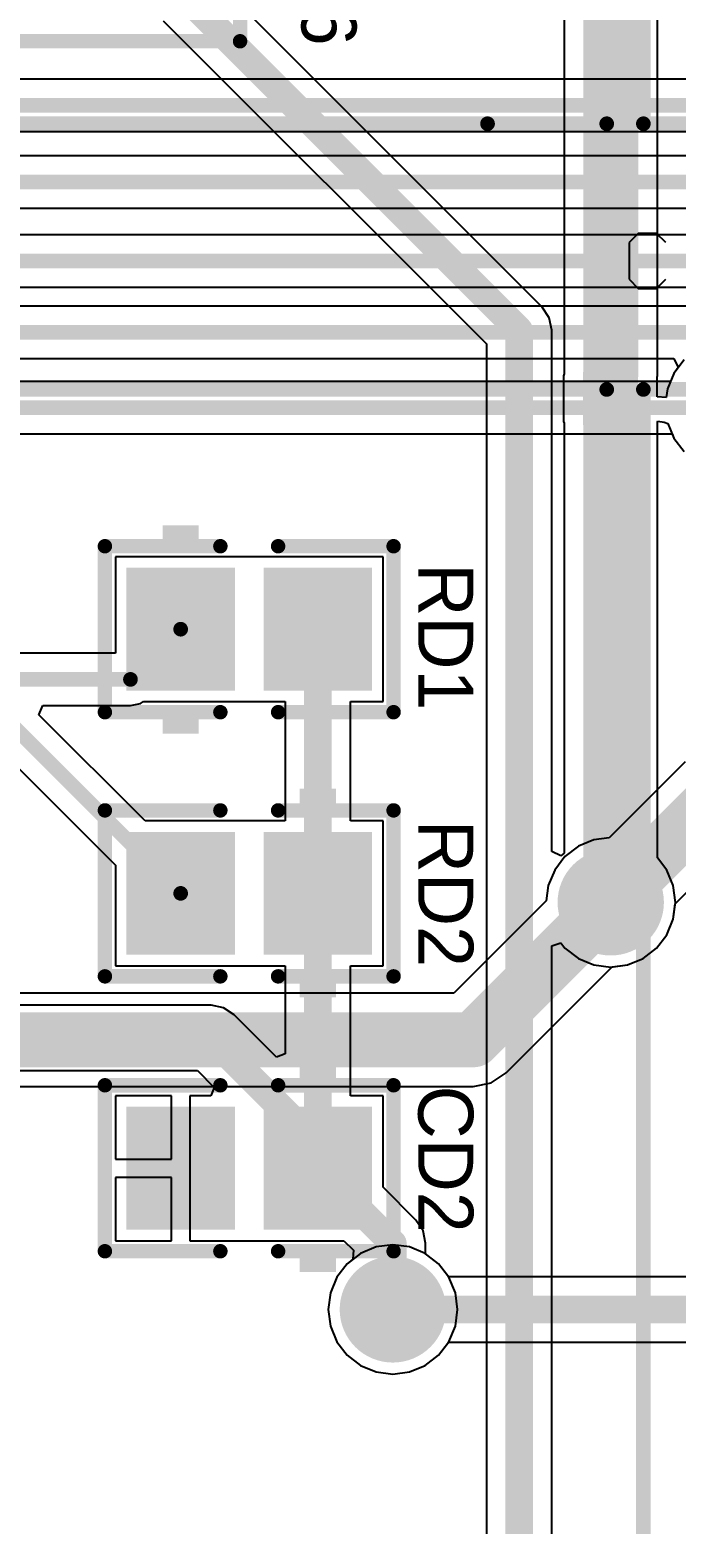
# Model space of a CAD drawing. Header units: millimetres. Extents: x 0.67 to 7.75, y 0.64 to 6.06.
# Drawn here: x 1.693 to 2.046, y 1.956 to 2.771 of the extents above; entities that cross this region are included whole.
import ezdxf

# ---------------------------------------------------------------- set-up
doc = ezdxf.new("R2010")
doc.units = ezdxf.units.MM
doc.header["$MEASUREMENT"] = 0
for name, color, linetype in [('BottomLayer', 5, 'Continuous'), ('BottomSolder', 6, 'Continuous'), ('MultiLayer', 9, 'Continuous'), ('PadHoleLayer', 156, 'Continuous'), ('TopLayer', 1, 'Continuous'), ('TopOverlay', 2, 'Continuous'), ('TopPaste', 8, 'Continuous'), ('TopSolder', 216, 'Continuous'), ('ViaHoleLayer', 16, 'Continuous')]:
    doc.layers.add(name, color=color, linetype=linetype)

# ---------------------------------------------------------------- blocks, each defined once
blk = doc.blocks.new('CC2012_0805_5')
at = {"layer": 'TopLayer'}
for points in [[(-0.06299, -0.02953), (-0.01181, -0.02953), (-0.06299, 0.02953), (-0.01181, 0.02953)], [(0.01181, -0.02953), (0.06299, -0.02953), (0.01181, 0.02953), (0.06299, 0.02953)]]:
    blk.add_solid(points, dxfattribs=at)
at = {"layer": 'TopOverlay', "const_width": 0.00787}
for points in [[(-0.07874, 0.04528), (-0.07874, -0.04528)], [(-0.01575, 0.04528), (-0.07874, 0.04528)], [(0.07874, 0.04528), (0.01575, 0.04528)], [(0.07874, 0.04528), (0.07874, -0.04528)], [(-0.01575, -0.04528), (-0.07874, -0.04528)], [(0.07874, -0.04528), (0.01575, -0.04528)]]:
    blk.add_lwpolyline(points, dxfattribs=at)
at = {"layer": 'TopOverlay', "const_width": 0.00394}
for points in [[(-0.08071, 0.04528, 1), (-0.07677, 0.04528, 1)], [(-0.08071, 0.04528, 1), (-0.07677, 0.04528, 1)], [(-0.01772, 0.04528, 1), (-0.01378, 0.04528, 1)], [(0.01378, 0.04528, 1), (0.01772, 0.04528, 1)], [(0.07677, 0.04528, 1), (0.08071, 0.04528, 1)], [(0.07677, 0.04528, 1), (0.08071, 0.04528, 1)], [(-0.08071, -0.04528, 1), (-0.07677, -0.04528, 1)], [(-0.08071, -0.04528, 1), (-0.07677, -0.04528, 1)], [(-0.01772, -0.04528, 1), (-0.01378, -0.04528, 1)], [(0.01378, -0.04528, 1), (0.01772, -0.04528, 1)], [(0.07677, -0.04528, 1), (0.08071, -0.04528, 1)], [(0.07677, -0.04528, 1), (0.08071, -0.04528, 1)]]:
    blk.add_lwpolyline(points, format="xyb", close=True, dxfattribs=at)
at = {"layer": 'TopOverlay'}
for points in [[(-0.04726, 0.04882), (-0.02757, 0.04882), (-0.04726, 0.05669), (-0.02757, 0.05669)], [(-0.04725, -0.05707), (-0.02756, -0.05707), (-0.04725, -0.0492), (-0.02756, -0.0492)]]:
    blk.add_solid(points, dxfattribs=at)
at = {"layer": 'TopPaste'}
for points in [[(-0.06299, -0.02953), (-0.01181, -0.02953), (-0.06299, 0.02953), (-0.01181, 0.02953)], [(0.01181, -0.02953), (0.06299, -0.02953), (0.01181, 0.02953), (0.06299, 0.02953)]]:
    blk.add_solid(points, dxfattribs=at)
at = {"layer": 'TopSolder'}
for points in [[(-0.06699, -0.03353), (-0.00781, -0.03353), (-0.06699, 0.03353), (-0.00781, 0.03353)], [(0.00781, -0.03353), (0.06699, -0.03353), (0.00781, 0.03353), (0.06699, 0.03353)]]:
    blk.add_solid(points, dxfattribs=at)
blk = doc.blocks.new('CC2012_0805_26')
at = {"layer": 'TopLayer'}
for points in [[(-0.06299, -0.02953), (-0.01181, -0.02953), (-0.06299, 0.02953), (-0.01181, 0.02953)], [(0.01181, -0.02953), (0.06299, -0.02953), (0.01181, 0.02953), (0.06299, 0.02953)]]:
    blk.add_solid(points, dxfattribs=at)
at = {"layer": 'TopOverlay', "const_width": 0.00787}
for points in [[(-0.07874, -0.04528), (-0.07874, 0.04528)], [(-0.07874, 0.04528), (-0.01575, 0.04528)], [(0.01575, 0.04528), (0.07874, 0.04528)], [(0.07874, -0.04528), (0.07874, 0.04528)], [(-0.07874, -0.04528), (-0.01575, -0.04528)], [(0.01575, -0.04528), (0.07874, -0.04528)]]:
    blk.add_lwpolyline(points, dxfattribs=at)
at = {"layer": 'TopOverlay', "const_width": 0.00394}
for points in [[(-0.08071, 0.04528, 1), (-0.07677, 0.04528, 1)], [(-0.08071, 0.04528, 1), (-0.07677, 0.04528, 1)], [(-0.01772, 0.04528, 1), (-0.01378, 0.04528, 1)], [(0.01378, 0.04528, 1), (0.01772, 0.04528, 1)], [(0.07677, 0.04528, 1), (0.08071, 0.04528, 1)], [(0.07677, 0.04528, 1), (0.08071, 0.04528, 1)], [(-0.08071, -0.04528, 1), (-0.07677, -0.04528, 1)], [(-0.08071, -0.04528, 1), (-0.07677, -0.04528, 1)], [(-0.01772, -0.04528, 1), (-0.01378, -0.04528, 1)], [(0.01378, -0.04528, 1), (0.01772, -0.04528, 1)], [(0.07677, -0.04528, 1), (0.08071, -0.04528, 1)], [(0.07677, -0.04528, 1), (0.08071, -0.04528, 1)]]:
    blk.add_lwpolyline(points, format="xyb", close=True, dxfattribs=at)
at = {"layer": 'TopOverlay'}
for points in [[(-0.04727, 0.04882), (-0.02758, 0.04882), (-0.04727, 0.05669), (-0.02758, 0.05669)], [(-0.04724, -0.05707), (-0.02756, -0.05707), (-0.04724, -0.04919), (-0.02756, -0.04919)]]:
    blk.add_solid(points, dxfattribs=at)
at = {"layer": 'TopPaste'}
for points in [[(-0.06299, -0.02953), (-0.01181, -0.02953), (-0.06299, 0.02953), (-0.01181, 0.02953)], [(0.01181, -0.02953), (0.06299, -0.02953), (0.01181, 0.02953), (0.06299, 0.02953)]]:
    blk.add_solid(points, dxfattribs=at)
at = {"layer": 'TopSolder'}
for points in [[(-0.06699, -0.03353), (-0.00781, -0.03353), (-0.06699, 0.03353), (-0.00781, 0.03353)], [(0.00781, -0.03353), (0.06699, -0.03353), (0.00781, 0.03353), (0.06699, 0.03353)]]:
    blk.add_solid(points, dxfattribs=at)
blk = doc.blocks.new('CC2012_0805_27')
at = {"layer": 'TopLayer'}
for points in [[(-0.06299, -0.02953), (-0.01181, -0.02953), (-0.06299, 0.02953), (-0.01181, 0.02953)], [(0.01181, -0.02953), (0.06299, -0.02953), (0.01181, 0.02953), (0.06299, 0.02953)]]:
    blk.add_solid(points, dxfattribs=at)
at = {"layer": 'TopOverlay', "const_width": 0.00787}
for points in [[(-0.07874, 0.04528), (-0.07874, -0.04528)], [(-0.01575, 0.04528), (-0.07874, 0.04528)], [(0.07874, 0.04528), (0.01575, 0.04528)], [(0.07874, 0.04528), (0.07874, -0.04528)], [(-0.01575, -0.04528), (-0.07874, -0.04528)], [(0.07874, -0.04528), (0.01575, -0.04528)]]:
    blk.add_lwpolyline(points, dxfattribs=at)
at = {"layer": 'TopOverlay', "const_width": 0.00394}
for points in [[(-0.08071, 0.04528, 1), (-0.07677, 0.04528, 1)], [(-0.08071, 0.04528, 1), (-0.07677, 0.04528, 1)], [(-0.01772, 0.04528, 1), (-0.01378, 0.04528, 1)], [(0.01378, 0.04528, 1), (0.01772, 0.04528, 1)], [(0.07677, 0.04528, 1), (0.08071, 0.04528, 1)], [(0.07677, 0.04528, 1), (0.08071, 0.04528, 1)], [(-0.08071, -0.04528, 1), (-0.07677, -0.04528, 1)], [(-0.08071, -0.04528, 1), (-0.07677, -0.04528, 1)], [(-0.01772, -0.04528, 1), (-0.01378, -0.04528, 1)], [(0.01378, -0.04528, 1), (0.01772, -0.04528, 1)], [(0.07677, -0.04528, 1), (0.08071, -0.04528, 1)], [(0.07677, -0.04528, 1), (0.08071, -0.04528, 1)]]:
    blk.add_lwpolyline(points, format="xyb", close=True, dxfattribs=at)
at = {"layer": 'TopOverlay'}
for points in [[(-0.04724, 0.04882), (-0.02756, 0.04882), (-0.04724, 0.05669), (-0.02756, 0.05669)], [(-0.04725, -0.05709), (-0.02756, -0.05709), (-0.04725, -0.04921), (-0.02756, -0.04921)]]:
    blk.add_solid(points, dxfattribs=at)
at = {"layer": 'TopPaste'}
for points in [[(-0.06299, -0.02953), (-0.01181, -0.02953), (-0.06299, 0.02953), (-0.01181, 0.02953)], [(0.01181, -0.02953), (0.06299, -0.02953), (0.01181, 0.02953), (0.06299, 0.02953)]]:
    blk.add_solid(points, dxfattribs=at)
at = {"layer": 'TopSolder'}
for points in [[(-0.06699, -0.03353), (-0.00781, -0.03353), (-0.06699, 0.03353), (-0.00781, 0.03353)], [(0.00781, -0.03353), (0.06699, -0.03353), (0.00781, 0.03353), (0.06699, 0.03353)]]:
    blk.add_solid(points, dxfattribs=at)
blk = doc.blocks.new('HDR1X2_176')
at = {"layer": 'BottomLayer', "const_width": 0.02953}
blk.add_lwpolyline([(0.08524, 0, 1), (0.11476, 0, 1)], format="xyb", close=True, dxfattribs=at)
at = {"layer": 'BottomLayer'}
blk.add_solid([(-0.02953, -0.02953), (0.02953, -0.02953), (-0.02953, 0.02953), (0.02953, 0.02953)], dxfattribs=at)
at = {"layer": 'BottomSolder', "const_width": 0.03353}
blk.add_lwpolyline([(0.08324, 0, 1), (0.11676, 0, 1)], format="xyb", close=True, dxfattribs=at)
at = {"layer": 'BottomSolder'}
blk.add_solid([(-0.03353, -0.03353), (0.03353, -0.03353), (-0.03353, 0.03353), (0.03353, 0.03353)], dxfattribs=at)
at = {"layer": 'MultiLayer', "const_width": 0.02953}
blk.add_lwpolyline([(0.08524, 0, 1), (0.11476, 0, 1)], format="xyb", close=True, dxfattribs=at)
at = {"layer": 'MultiLayer'}
blk.add_solid([(-0.02953, -0.02953), (0.02953, -0.02953), (-0.02953, 0.02953), (0.02953, 0.02953)], dxfattribs=at)
at = {"layer": 'PadHoleLayer', "const_width": 0.01772}
for points in [[(-0.00886, 0, 1), (0.00886, 0, 1)], [(0.09114, 0, 1), (0.10886, 0, 1)]]:
    blk.add_lwpolyline(points, format="xyb", close=True, dxfattribs=at)
at = {"layer": 'TopLayer', "const_width": 0.02953}
blk.add_lwpolyline([(0.08524, 0, 1), (0.11476, 0, 1)], format="xyb", close=True, dxfattribs=at)
at = {"layer": 'TopLayer'}
blk.add_solid([(-0.02953, -0.02953), (0.02953, -0.02953), (-0.02953, 0.02953), (0.02953, 0.02953)], dxfattribs=at)
at = {"layer": 'TopOverlay', "const_width": 0.00787}
for points in [[(-0.05, -0.05), (-0.05, 0.05)], [(-0.05, 0.05), (0.15, 0.05)], [(0.15, -0.05), (0.15, 0.05)], [(-0.05, -0.05), (0.15, -0.05)]]:
    blk.add_lwpolyline(points, dxfattribs=at)
at = {"layer": 'TopOverlay', "const_width": 0.00394}
for points in [[(-0.05197, 0.05, 1), (-0.04803, 0.05, 1)], [(-0.05197, 0.05, 1), (-0.04803, 0.05, 1)], [(0.14803, 0.05, 1), (0.15197, 0.05, 1)], [(0.14803, 0.05, 1), (0.15197, 0.05, 1)], [(-0.05197, -0.05, 1), (-0.04803, -0.05, 1)], [(-0.05197, -0.05, 1), (-0.04803, -0.05, 1)], [(0.14803, -0.05, 1), (0.15197, -0.05, 1)], [(0.14803, -0.05, 1), (0.15197, -0.05, 1)]]:
    blk.add_lwpolyline(points, format="xyb", close=True, dxfattribs=at)
at = {"layer": 'TopSolder', "const_width": 0.03353}
blk.add_lwpolyline([(0.08324, 0, 1), (0.11676, 0, 1)], format="xyb", close=True, dxfattribs=at)
at = {"layer": 'TopSolder'}
blk.add_solid([(-0.03353, -0.03353), (0.03353, -0.03353), (-0.03353, 0.03353), (0.03353, 0.03353)], dxfattribs=at)

msp = doc.modelspace()

# ---------------------------------------------------------------- linework, layer by layer
at = {"layer": 'BottomLayer'}
for p, q in [((2.26803, 2.74427), (1.33197, 2.74427)), ((1.33197, 2.71573), (2.21632, 2.71573)), ((2.21426, 2.70241), (1.32925, 2.70241)), ((1.28361, 2.67386), (2.15943, 2.67386)), ((2.15679, 2.65927), (1.27853, 2.65927)), ((1.23173, 2.63073), (2.10432, 2.63073)), ((2.10348, 2.62036), (1.23021, 2.62036)), ((1.19001, 2.59182), (2.04439, 2.59182)), ((2.04439, 2.59182), (2.04686, 2.58682)), ((2.04686, 2.58682), (2.04443, 2.58365)), ((2.04261, 2.57927), (1.18791, 2.57927)), ((2.04443, 2.58365), (2.04261, 2.57927)), ((1.14421, 2.55073), (2.04344, 2.55073)), ((2.04344, 2.55073), (2.04443, 2.54835)), ((2.04443, 2.54835), (2.05004, 2.54104)), ((2.05057, 2.37162), (2.00914, 2.33019)), ((1.99235, 2.32557), (1.98504, 2.31996)), ((2.00086, 2.3291), (1.99235, 2.32557)), ((2.00914, 2.33019), (2.00086, 2.3291)), ((2.04519, 2.29414), (2.08124, 2.33019)), ((1.98504, 2.31996), (1.97943, 2.31265)), ((1.97943, 2.31265), (1.9759, 2.30414)), ((1.9759, 2.30414), (1.97481, 2.29586)), ((1.97481, 2.29586), (1.92444, 2.24549)), ((2.0441, 2.28586), (2.04519, 2.29414)), ((2.04057, 2.27735), (2.0441, 2.28586)), ((2.03496, 2.27004), (2.04057, 2.27735)), ((2.02765, 2.26443), (2.03496, 2.27004)), ((1.95302, 2.20198), (2.01086, 2.25981)), ((2.01086, 2.25981), (2.01914, 2.2609)), ((2.01914, 2.2609), (2.02765, 2.26443)), ((1.92444, 2.24549), (1.13427, 2.24549)), ((1.94475, 2.19645), (1.95302, 2.20198)), ((1.13427, 2.19451), (1.935, 2.19451)), ((1.935, 2.19451), (1.94475, 2.19645)), ((1.882, 2.10696), (1.87349, 2.10343)), ((1.89114, 2.10816), (1.882, 2.10696)), ((1.90028, 2.10696), (1.89114, 2.10816)), ((1.90879, 2.10343), (1.90028, 2.10696)), ((1.86618, 2.09782), (1.86057, 2.09051)), ((1.87349, 2.10343), (1.86618, 2.09782)), ((1.9161, 2.09782), (1.90879, 2.10343)), ((1.92157, 2.0907), (1.9161, 2.09782)), ((1.86057, 2.09051), (1.85704, 2.082)), ((2.36327, 2.0907), (1.92157, 2.0907)), ((1.85704, 2.082), (1.85584, 2.07286)), ((1.85584, 2.07286), (1.85704, 2.06372)), ((1.85704, 2.06372), (1.86057, 2.05521)), ((1.86057, 2.05521), (1.86618, 2.0479)), ((1.9161, 2.0479), (1.92157, 2.05502)), ((1.92157, 2.05502), (2.37543, 2.05502)), ((1.86618, 2.0479), (1.87349, 2.04229)), ((1.90879, 2.04229), (1.9161, 2.0479)), ((1.87349, 2.04229), (1.882, 2.03876)), ((1.882, 2.03876), (1.89114, 2.03756)), ((1.89114, 2.03756), (1.90028, 2.03876)), ((1.90028, 2.03876), (1.90879, 2.04229))]:
    msp.add_line(p, q, dxfattribs=at)
for points, const_width in [([(1.00546, 2.73), (2.3, 2.73)], 0.008), ([(1.02186, 2.68814), (6.45186, 2.68814)], 0.008), ([(1.03954, 2.645), (3.63976, 2.645)], 0.008), ([(1.03109, 2.60609), (6.24391, 2.60609)], 0.008), ([(1.025, 2.565), (3.555, 2.565)], 0.008), ([(2.01, 2.295), (2.085, 2.37)], 0.03), ([(1.935, 2.22), (2.01, 2.295)], 0.03), ([(1.11, 2.22), (1.935, 2.22)], 0.03), ([(1.89114, 2.07286), (2.564, 2.07286)], 0.015)]:
    msp.add_lwpolyline(points, dxfattribs=dict(at, const_width=const_width))
for points, const_width in [([(1.9975, 2.295, 1), (2.0225, 2.295, 1)], 0.025), ([(2.0025, 2.295, 1), (2.0175, 2.295, 1)], 0.015), ([(2.0025, 2.295, 1), (2.0175, 2.295, 1)], 0.015), ([(1.9275, 2.22, 1), (1.9425, 2.22, 1)], 0.015), ([(1.9275, 2.22, 1), (1.9425, 2.22, 1)], 0.015), ([(1.87864, 2.07286, 1), (1.90364, 2.07286, 1)], 0.025), ([(1.88739, 2.07286, 1), (1.89489, 2.07286, 1)], 0.0075)]:
    msp.add_lwpolyline(points, format="xyb", close=True, dxfattribs=dict(at, const_width=const_width))
at = {"layer": 'BottomSolder', "const_width": 0.029}
for points in [[(1.9955, 2.295, 1), (2.0245, 2.295, 1)], [(1.87664, 2.07286, 1), (1.90564, 2.07286, 1)]]:
    msp.add_lwpolyline(points, format="xyb", close=True, dxfattribs=at)
at = {"layer": 'MultiLayer', "const_width": 0.025}
for points in [[(1.9975, 2.295, 1), (2.0225, 2.295, 1)], [(1.87864, 2.07286, 1), (1.90364, 2.07286, 1)]]:
    msp.add_lwpolyline(points, format="xyb", close=True, dxfattribs=at)
at = {"layer": 'TopLayer'}
for p, q in [((2.03549, 2.58255), (2.03549, 3.58885)), ((1.98451, 3.52077), (1.98451, 2.58337)), ((1.97262, 2.61984), (1.79384, 2.79862)), ((1.76591, 2.77609), (1.94216, 2.59983)), ((1.97648, 2.61405), (1.97262, 2.61984)), ((1.97784, 2.60723), (1.97648, 2.61405)), ((1.97784, 2.32276), (1.97784, 2.60723)), ((1.97784, 2.60723), (1.97784, 2.60723)), ((1.94216, 2.59983), (1.94216, 1.25121)), ((2.05004, 2.59096), (2.04443, 2.58365)), ((1.98451, 2.58337), (1.98431, 2.58234)), ((1.98431, 2.58234), (1.98431, 2.55743)), ((2.03529, 2.58152), (2.03549, 2.58255)), ((2.03529, 2.57079), (2.03529, 2.58152)), ((2.04443, 2.58365), (2.0409, 2.57514)), ((2.04029, 2.57046), (2.03529, 2.57079)), ((2.0409, 2.57514), (2.04029, 2.57046)), ((1.98431, 2.55743), (1.98451, 2.5564)), ((1.98451, 2.5564), (1.98451, 2.32178)), ((2.03549, 2.55723), (2.03576, 2.55758)), ((2.03549, 2.31927), (2.03549, 2.55723)), ((2.03576, 2.55758), (2.03921, 2.5571)), ((2.03921, 2.5571), (2.04111, 2.55635)), ((2.04111, 2.55635), (2.04443, 2.54835)), ((2.04443, 2.54835), (2.05004, 2.54104)), ((1.81098, 2.48358), (1.7398, 2.48358)), ((1.7398, 2.48358), (1.7398, 2.43093)), ((1.81461, 2.48358), (1.81098, 2.48358)), ((1.81098, 2.48358), (1.81098, 2.48358)), ((1.88579, 2.48358), (1.81461, 2.48358)), ((1.81461, 2.48358), (1.81461, 2.48358)), ((1.88579, 2.40452), (1.88579, 2.48358)), ((1.7398, 2.43093), (1.6528, 2.43093)), ((1.69808, 2.39738), (1.70015, 2.40238)), ((1.75605, 2.33941), (1.69808, 2.39738)), ((1.70015, 2.40238), (1.748, 2.40238)), ((1.748, 2.40238), (1.75347, 2.40347)), ((1.748, 2.40238), (1.748, 2.40238)), ((1.75347, 2.40347), (1.75504, 2.40452)), ((1.75504, 2.40452), (1.81098, 2.40452)), ((1.81098, 2.40452), (1.81098, 2.40452)), ((1.81098, 2.40452), (1.81461, 2.40452)), ((1.81461, 2.40452), (1.81461, 2.40452)), ((1.81461, 2.40452), (1.83235, 2.40452)), ((1.83235, 2.40452), (1.83235, 2.33941)), ((1.86804, 2.33941), (1.86804, 2.40452)), ((1.86804, 2.40452), (1.88579, 2.40452)), ((1.6783, 2.37679), (1.7398, 2.31529)), ((1.81098, 2.33941), (1.75605, 2.33941)), ((1.81461, 2.33941), (1.81098, 2.33941)), ((1.81098, 2.33941), (1.81098, 2.33941)), ((1.83235, 2.33941), (1.81461, 2.33941)), ((1.81461, 2.33941), (1.81461, 2.33941)), ((1.88579, 2.33941), (1.86804, 2.33941)), ((1.88579, 2.26036), (1.88579, 2.33941)), ((1.98284, 2.3204), (1.97784, 2.32276)), ((1.98451, 2.32178), (1.98284, 2.3204)), ((2.04057, 2.31265), (2.03549, 2.31927)), ((1.7398, 2.31529), (1.7398, 2.26036)), ((2.0441, 2.30414), (2.04057, 2.31265)), ((2.0453, 2.295), (2.0441, 2.30414)), ((2.0441, 2.28586), (2.0453, 2.295)), ((2.04057, 2.27735), (2.0441, 2.28586)), ((2.03496, 2.27004), (2.04057, 2.27735)), ((1.97784, 2.2712), (1.98284, 2.2729)), ((1.97784, 1.26427), (1.97784, 2.2712)), ((1.98284, 2.2729), (1.98504, 2.27004)), ((1.98504, 2.27004), (1.99235, 2.26443)), ((2.02765, 2.26443), (2.03496, 2.27004)), ((1.7398, 2.26036), (1.81098, 2.26036)), ((1.81098, 2.26036), (1.81098, 2.26036)), ((1.81098, 2.26036), (1.81461, 2.26036)), ((1.81461, 2.26036), (1.81461, 2.26036)), ((1.81461, 2.26036), (1.83235, 2.26036)), ((1.83235, 2.26036), (1.83235, 2.21241)), ((1.86804, 2.18941), (1.86804, 2.26036)), ((1.86804, 2.26036), (1.88579, 2.26036)), ((1.99235, 2.26443), (2.00086, 2.2609)), ((2.00086, 2.2609), (2.01, 2.2597)), ((2.01, 2.2597), (2.01914, 2.2609)), ((2.01914, 2.2609), (2.02765, 2.26443)), ((1.792, 2.23884), (1.6633, 2.23884)), ((1.79883, 2.23748), (1.792, 2.23884)), ((1.80462, 2.23362), (1.79883, 2.23748)), ((1.82773, 2.2105), (1.80462, 2.23362)), ((1.83235, 2.21241), (1.82773, 2.2105)), ((1.65591, 2.20316), (1.78461, 2.20316)), ((1.78461, 2.20316), (1.79373, 2.19403)), ((1.79373, 2.19403), (1.79182, 2.18941)), ((1.77039, 2.18941), (1.7398, 2.18941)), ((1.7398, 2.18941), (1.7398, 2.15489)), ((1.77039, 2.15489), (1.77039, 2.18941)), ((1.79182, 2.18941), (1.78039, 2.18941)), ((1.78039, 2.18941), (1.78039, 2.14989)), ((1.88579, 2.18941), (1.86804, 2.18941)), ((1.88579, 2.13953), (1.88579, 2.18941)), ((1.7398, 2.15489), (1.77039, 2.15489)), ((1.77039, 2.14489), (1.7398, 2.14489)), ((1.7398, 2.14489), (1.7398, 2.11036)), ((1.77039, 2.11036), (1.77039, 2.14489)), ((1.78039, 2.14989), (1.78039, 2.11036)), ((1.90376, 2.12156), (1.88579, 2.13953)), ((1.90763, 2.11577), (1.90376, 2.12156)), ((1.90376, 2.12156), (1.90376, 2.12156)), ((1.90898, 2.10894), (1.90763, 2.11577)), ((1.7398, 2.11036), (1.77039, 2.11036)), ((1.78039, 2.11036), (1.81098, 2.11036)), ((1.81098, 2.11036), (1.81098, 2.11036)), ((1.81098, 2.11036), (1.81461, 2.11036)), ((1.81461, 2.11036), (1.81461, 2.11036)), ((1.81461, 2.11036), (1.81598, 2.11036)), ((1.81598, 2.11036), (1.86449, 2.11036)), ((1.86449, 2.11036), (1.86964, 2.10521)), ((1.86964, 2.10521), (1.86931, 2.10022)), ((1.90898, 2.10328), (1.90898, 2.10894)), ((1.90898, 2.10894), (1.90898, 2.10894)), ((1.86618, 2.09782), (1.86057, 2.09051)), ((1.86931, 2.10022), (1.86618, 2.09782)), ((1.9161, 2.09782), (1.90898, 2.10328)), ((1.92171, 2.09051), (1.9161, 2.09782)), ((1.86057, 2.09051), (1.85704, 2.082)), ((1.92524, 2.082), (1.92171, 2.09051)), ((1.85704, 2.082), (1.85584, 2.07286)), ((1.92644, 2.07286), (1.92524, 2.082)), ((1.85584, 2.07286), (1.85704, 2.06372)), ((1.92524, 2.06372), (1.92644, 2.07286)), ((1.85704, 2.06372), (1.86057, 2.05521)), ((1.92171, 2.05521), (1.92524, 2.06372)), ((1.86057, 2.05521), (1.86618, 2.0479)), ((1.9161, 2.0479), (1.92171, 2.05521)), ((1.86618, 2.0479), (1.87349, 2.04229)), ((1.90879, 2.04229), (1.9161, 2.0479)), ((1.87349, 2.04229), (1.882, 2.03876)), ((1.882, 2.03876), (1.89114, 2.03756)), ((1.89114, 2.03756), (1.90028, 2.03876)), ((1.90028, 2.03876), (1.90879, 2.04229))]:
    msp.add_line(p, q, dxfattribs=at)
for points, const_width in [([(2.01, 2.58255), (2.01, 3.58885)], 0.03), ([(1.7578, 2.80943), (1.96, 2.60723)], 0.015), ([(1.96, 1.24), (1.96, 2.60723)], 0.015), ([(2.0098, 2.55743), (2.0098, 2.58234)], 0.03), ([(2.0098, 2.55743), (2.01, 2.55723)], 0.03), ([(2.01, 2.295), (2.01, 2.55723)], 0.03), ([(1.748, 2.41666), (1.77539, 2.44405)], 0.008), ([(1.8502, 2.29989), (1.8502, 2.44405)], 0.015), ([(1.6138, 2.41666), (1.748, 2.41666)], 0.008), ([(1.68421, 2.39107), (1.77539, 2.29989)], 0.008), ([(1.8502, 2.1628), (1.8502, 2.29989)], 0.015), ([(1.65591, 2.221), (1.792, 2.221)], 0.015), ([(1.792, 2.221), (1.8502, 2.1628)], 0.015), ([(1.8502, 2.14989), (1.8502, 2.1628)], 0.015), ([(1.8502, 2.14989), (1.89114, 2.10894)], 0.015), ([(1.89114, 2.07286), (1.89114, 2.10894)], 0.015)]:
    msp.add_lwpolyline(points, dxfattribs=dict(at, const_width=const_width))
for points, const_width in [([(1.95625, 2.60723, 1), (1.96375, 2.60723, 1)], 0.0075), ([(1.95625, 2.60723, 1), (1.96375, 2.60723, 1)], 0.0075), ([(2.0023, 2.58234, 1), (2.0173, 2.58234, 1)], 0.015), ([(2.0025, 2.58255, 1), (2.0175, 2.58255, 1)], 0.015), ([(2.0023, 2.55743, 1), (2.0173, 2.55743, 1)], 0.015), ([(2.0023, 2.55743, 1), (2.0173, 2.55743, 1)], 0.015), ([(2.0025, 2.55723, 1), (2.0175, 2.55723, 1)], 0.015), ([(2.0025, 2.55723, 1), (2.0175, 2.55723, 1)], 0.015), ([(1.77339, 2.44405, 1), (1.77739, 2.44405, 1)], 0.004), ([(1.84645, 2.44405, 1), (1.85395, 2.44405, 1)], 0.0075), ([(1.746, 2.41666, 1), (1.75, 2.41666, 1)], 0.004), ([(1.746, 2.41666, 1), (1.75, 2.41666, 1)], 0.004), ([(1.9975, 2.295, 1), (2.0225, 2.295, 1)], 0.025), ([(2.0025, 2.295, 1), (2.0175, 2.295, 1)], 0.015), ([(1.77339, 2.29989, 1), (1.77739, 2.29989, 1)], 0.004), ([(1.84645, 2.29989, 1), (1.85395, 2.29989, 1)], 0.0075), ([(1.84645, 2.29989, 1), (1.85395, 2.29989, 1)], 0.0075), ([(1.78825, 2.221, 1), (1.79575, 2.221, 1)], 0.0075), ([(1.78825, 2.221, 1), (1.79575, 2.221, 1)], 0.0075), ([(1.84645, 2.1628, 1), (1.85395, 2.1628, 1)], 0.0075), ([(1.84645, 2.1628, 1), (1.85395, 2.1628, 1)], 0.0075), ([(1.84645, 2.1628, 1), (1.85395, 2.1628, 1)], 0.0075), ([(1.84645, 2.14989, 1), (1.85395, 2.14989, 1)], 0.0075), ([(1.84645, 2.14989, 1), (1.85395, 2.14989, 1)], 0.0075), ([(1.88739, 2.10894, 1), (1.89489, 2.10894, 1)], 0.0075), ([(1.88739, 2.10894, 1), (1.89489, 2.10894, 1)], 0.0075), ([(1.87864, 2.07286, 1), (1.90364, 2.07286, 1)], 0.025), ([(1.88739, 2.07286, 1), (1.89489, 2.07286, 1)], 0.0075)]:
    msp.add_lwpolyline(points, format="xyb", close=True, dxfattribs=dict(at, const_width=const_width))
at = {"layer": 'TopOverlay'}
for p, q in [((2.025, 2.65999), (2.02, 2.65499)), ((2.035, 2.65999), (2.025, 2.65999)), ((2.03999, 2.65499), (2.035, 2.65999)), ((2.02, 2.65499), (2.02, 2.635)), ((2.02, 2.635), (2.025, 2.63)), ((2.035, 2.63), (2.03999, 2.635)), ((2.025, 2.63), (2.035, 2.63))]:
    msp.add_line(p, q, dxfattribs=at)
at = {"layer": 'TopOverlay', "const_width": 0.008}
for points in [[(2.0278, 2.71989), (2.0278, 4.12489)], [(1.0278, 2.71989), (1.9428, 2.71989)], [(1.9428, 2.71989), (2.0078, 2.71989)], [(2.0278, 2.71989), (2.9428, 2.71989)], [(1.0278, 2.57489), (2.0078, 2.57489)], [(2.0278, 2.57489), (3.0078, 2.57489)], [(2.0278, 1.16989), (2.0278, 2.57489)]]:
    msp.add_lwpolyline(points, dxfattribs=at)
at = {"layer": 'TopOverlay', "const_width": 0.004}
for points in [[(1.9408, 2.71989, 1), (1.9448, 2.71989, 1)], [(1.9408, 2.71989, 1), (1.9448, 2.71989, 1)], [(2.0058, 2.71989, 1), (2.0098, 2.71989, 1)], [(2.0258, 2.71989, 1), (2.0298, 2.71989, 1)], [(2.0258, 2.71989, 1), (2.0298, 2.71989, 1)], [(2.0058, 2.57489, 1), (2.0098, 2.57489, 1)], [(2.0258, 2.57489, 1), (2.0298, 2.57489, 1)], [(2.0258, 2.57489, 1), (2.0298, 2.57489, 1)]]:
    msp.add_lwpolyline(points, format="xyb", close=True, dxfattribs=at)
at = {"layer": 'TopSolder', "const_width": 0.029}
for points in [[(1.9955, 2.295, 1), (2.0245, 2.295, 1)], [(1.87664, 2.07286, 1), (1.90564, 2.07286, 1)]]:
    msp.add_lwpolyline(points, format="xyb", close=True, dxfattribs=at)
at = {"layer": 'ViaHoleLayer', "const_width": 0.014}
for points in [[(2.003, 2.295, 1), (2.017, 2.295, 1)], [(1.88414, 2.07286, 1), (1.89814, 2.07286, 1)]]:
    msp.add_lwpolyline(points, format="xyb", close=True, dxfattribs=at)

# ---------------------------------------------------------------- block references
for name, p, rotation in [('HDR1X2_176', (1.6578, 2.81489), 360), ('CC2012_0805_26', (1.8128, 2.44405), 360), ('CC2012_0805_27', (1.8128, 2.29989), 180), ('CC2012_0805_5', (1.8128, 2.14989), 180)]:
    msp.add_blockref(name, p, dxfattribs=dict(rotation=rotation))

# ---------------------------------------------------------------- texts
at = {"layer": 'TopOverlay'}
for s, p in [('H2_6', (1.8413, 2.85839)), ('RD1', (1.905, 2.48)), ('RD2', (1.905, 2.34)), ('CD2', (1.905, 2.195))]:
    msp.add_text(s, height=0.03, rotation=270, dxfattribs=at).set_placement(p)

doc.saveas('drawing.dxf')
